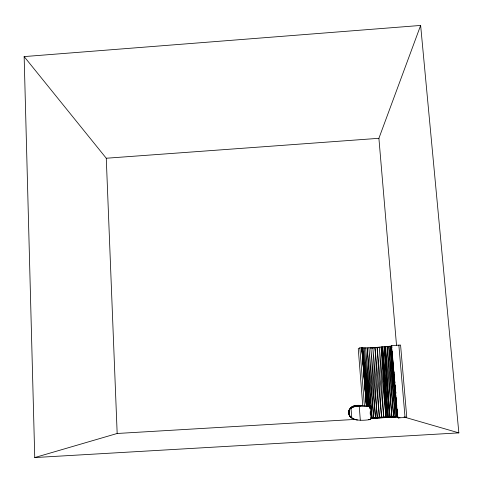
<?xml version="1.0" encoding="UTF-8"?>
<svg xmlns="http://www.w3.org/2000/svg" width="483" height="483" viewBox="0 0 483 483"><rect width="100%" height="100%" fill="white"/><g stroke="black" fill="none" stroke-linecap="round" stroke-linejoin="round"><path stroke-width="0.72" d="M370.014 408.678L370.02 405.811C362.932 406.487 352.125 402.218 348.823 410.562C346.836 422.142 363.826 420.645 370.207 419.54L371.053 418.725L370.02 405.811C363.965 407.537 356.478 404.41 351.032 408.268L351.727 417.27L350.459 417.01L353.514 419.033L351.014 417.246M362.727 405.37L358.253 348.666L359.835 347.881L361.803 347.76L366.416 405.744L361.755 347.82L367.165 347.869L372.049 417.71L371.584 418.459L381.552 417.698L377.114 347.343L391.459 346.094L395.825 396.283M350.459 417.01L351.165 417.378C349.583 416.032 348.744 413.75 349.07 411.673C349.764 406.07 356.551 405.104 361.049 405.798C357.722 406.161 353.514 405.394 351.032 408.268M379.336 417.837L374.953 347.476L367.165 347.869L373.673 417.56L373.287 418.296M349.632 415.326L348.792 413.991L349.058 413.478L348.611 411.697L349.04 411.89L348.823 410.562L349.281 410.767L349.07 411.673L348.823 410.562M377.199 417.988L372.834 347.603L379.457 417.119L397.581 416.509L397.467 415.012M396.519 345.333L378.901 138.307L420.639 25.442L24.15 56.589L34.752 457.558L458.85 432.877L420.639 25.442M354.305 406.662L355.476 406.137L356.376 406.438M375.17 418.139L375.472 417.409L370.805 347.706L377.41 417.258L379.457 417.119M353.339 406.946L354.468 406.275M355.325 406.493L355.476 406.137M352.433 407.332L353.496 406.565M351.612 407.821L352.578 407.012M391.447 345.562L397.437 417.167L398.469 417.892L406.112 417.384L406.704 416.545L400.576 345.061L391.393 345.587L391.828 345.587M361.803 347.76L366.416 405.744M378.66 347.531L378.956 347.416L377.513 347.506M399.984 417.523L398.409 417.873M34.752 457.558L117.17 433.48L355.138 419.401M349.173 415.09L349.499 415.006L349.197 411.099M348.792 413.991L349.143 413.931M398.946 417.789L397.437 417.167L398.173 417.052M370.624 417.861L377.41 417.258M24.15 56.589L106.266 158.237L378.901 138.307M370.304 347.959L374.633 347.688M371.475 347.983L374.349 347.802M376.317 417.638L377.766 417.547M383.58 417.203L385.512 417.288L384.051 417.372M370.974 418.175L373.166 418.043M376.758 417.807L381.135 417.547M370.95 418.465L394.297 417.083M381.552 417.698L398.318 417.209M370.207 419.54L368.288 419.504M404.724 416.98L406.112 417.384M404.023 417.01L458.85 432.877M397.437 417.167L398.469 417.892M354.637 405.853L355.138 406.022M353.508 406.022L354.003 406.191M352.433 406.384L352.916 406.559M351.437 406.934L351.908 407.109M350.549 407.646L351.02 407.833M349.807 408.509L350.272 408.696M349.227 409.493L349.686 409.687M355.204 419.347L356.575 419.944M355.518 419.751L353.393 418.815L354.492 419.443M356.255 419.389L357.432 420.017M350.199 416.352L349.734 416.105L350.809 417.131M390.318 346.233L396.489 416.485L397.171 417.185M388.936 346.383L395.148 416.485L395.77 417.179M349.004 412.174L348.611 411.697L348.992 412.621M387.33 346.546L393.597 416.497L394.14 417.191M385.543 346.703L391.858 416.539L392.323 417.234M384.251 346.818L389.962 416.594L390.336 417.288M381.534 347.029L388.229 417.366M383.798 417.572L379.288 347.192L386.038 417.463M394.406 378.37L394.043 374.651L394.345 377.621M382.693 346.939L389.268 416.618L384.142 346.824M383.719 416.865L377.114 347.343L374.953 347.476L381.57 416.986M375.472 417.409L368.903 347.796L373.673 417.56M372.049 417.71L365.619 347.917L369.924 408.081M369.549 405.962L364.303 347.941L368.559 406.076M370.22 413.4L370.358 414.885M368.378 406.082L363.24 347.941L367.605 406.197M398.861 345.097L405.05 417.505M395.951 397.781L396.277 401.53M396.477 403.776L396.797 407.519M396.929 409.023L397.255 412.766L397.008 409.01M397.449 415.012L397.581 416.509M367.466 406.191L362.449 347.923L366.917 406.3M397.497 417.185L392.16 351.558M381.425 347.035L387.179 416.702L381.075 347.066L385.857 416.763M366.832 406.294L361.948 347.881L366.458 405.635M359.835 347.881L364.424 405.865M382.5 346.957L387.952 416.666M359.243 406.451L360.312 420.125M396.151 397.757L396.32 400.002M396.609 403.758L396.778 406.01M391.29 346.112L396.489 416.485M390.113 346.257L395.148 416.485M370.195 411.842L370.413 414.849M388.694 346.408L393.597 416.497M387.058 346.571L391.858 416.539M385.247 346.734L389.962 416.594M391.864 346.335L391.948 347.826M106.266 158.237L117.17 433.48M393.899 373.166L393.536 369.447L393.905 373.16M394.84 382.832L394.623 380.604L394.859 382.832M395.348 388.042L395.13 385.808L395.372 388.036M395.855 393.247L395.71 391.761L395.806 393.253"/></g></svg>
